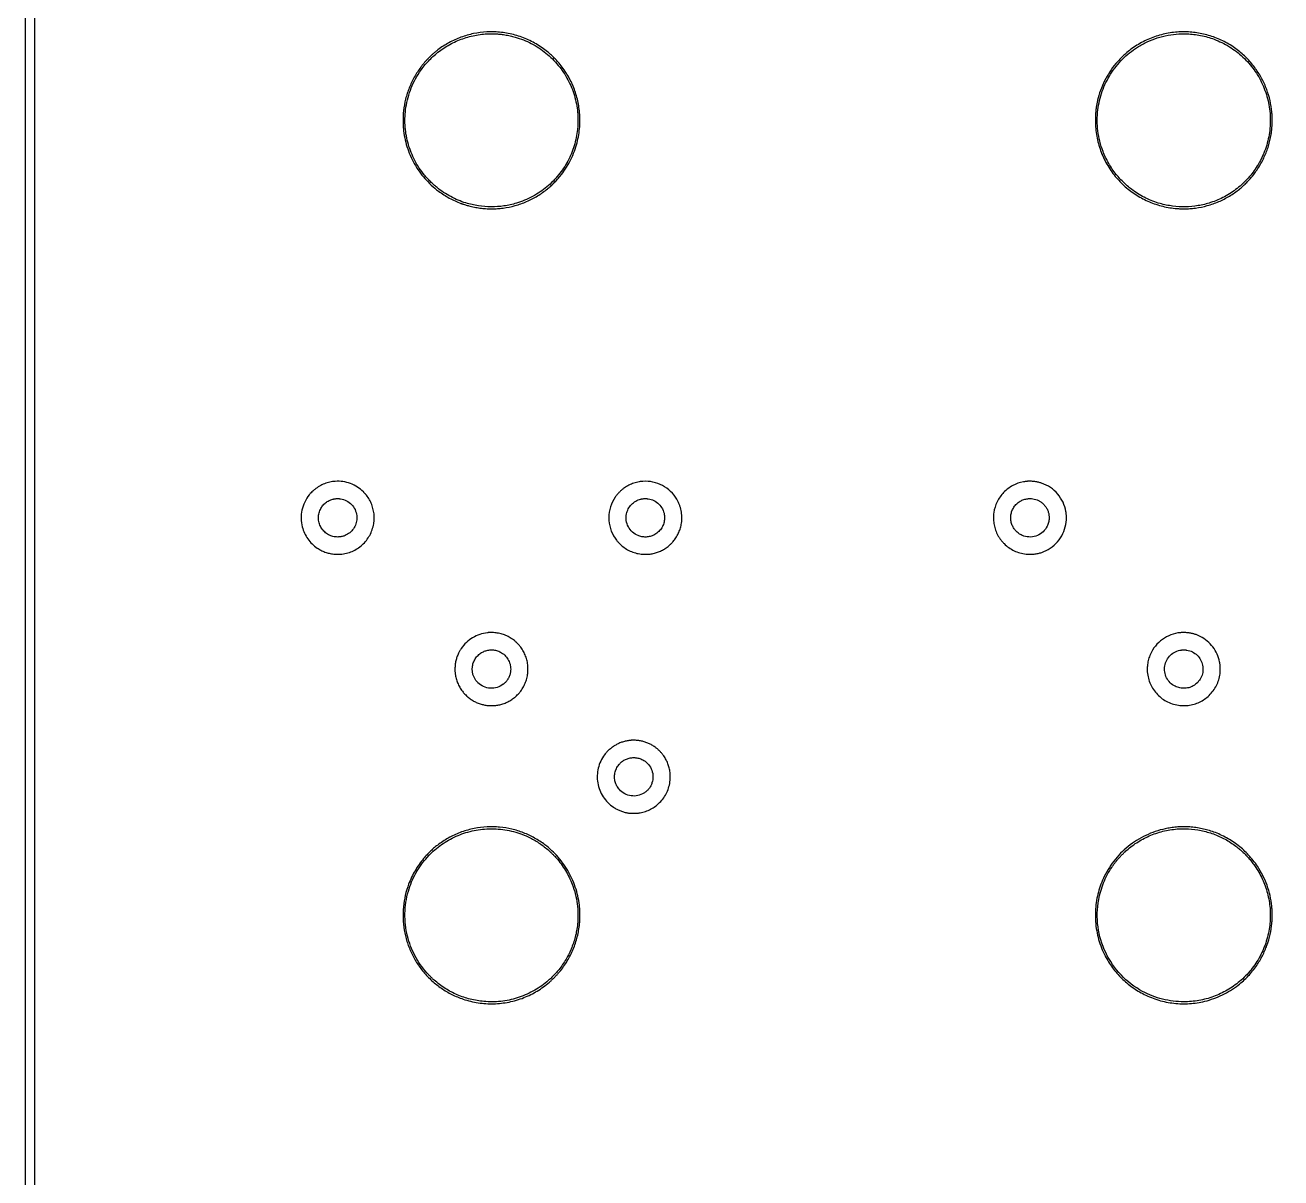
# Model space of a CAD drawing. Extents: x 0 to 24643, y 0 to 50000.
# Drawn here: x 0 to 13354, y 12256 to 24512 of the extents above; entities that cross this region are included whole.
import ezdxf

# ---------------------------------------------------------------- set-up
doc = ezdxf.new("R2010")
doc.units = 0

msp = doc.modelspace()

# ---------------------------------------------------------------- linework, layer by layer
for points in [[(23019.260842, 49998.888079, 0.000001), (20714.559307, 49999.172447, 0.000022)], [(17617.631839, 49999.413961, 0.000005), (12334.5, 49999.540123, 0.000007), (8235.163056, 49999.542638, 0.000011)], [(-0.02198, 25000), (-0.020786, 1685.812969, 0.00926), (0.994476, 1631, 0.023135), (14.633169, 1467.652414, 0.024127), (43.221615, 1308.567615, 0.024215), (86.879326, 1153.521795, 0.023688), (145.595092, 1002.256191, 0.040105), (273.738626, 766.457072, 0.039834), (438.140919, 553.569253, 0.039811), (634.32351, 369.334649, 0.039955), (857, 218.767231, 0.016298), (953.154833, 168.451825, 0.015926), (1053.117778, 124.092405, 0.015954), (1155.521761, 86.25902, 0.016502), (1258.990085, 55.496291, 0.013477), (1350.800399, 34.092582, 0.014167), (1442.118238, 18.064067, 0.014056), (1534.874363, 7.132435, 0.012816), (1631, 1.013275, 0.009485), (1685.138813, -0.013929), (12321.642802, -0.020654), (22958.429286, -0.022176, 0.009586)], [(23003.260294, 104.560053), (12344.202408, 104.149824), (1701.862043, 103.7463, -0.008996), (1633, 104.982826, -0.021839), (1491.272163, 116.290784, -0.022459), (1352.404196, 139.870997, -0.022487), (1216.376577, 175.777047, -0.02202), (1083.147985, 223.967911, -0.027949), (925.499121, 299.536515, -0.027597), (776.567115, 392.505926, -0.027573), (638.658433, 501.398114, -0.027787), (513.944617, 624.540037, -0.037603), (368.313656, 811.792491, -0.037468), (252.175152, 1018.96329, -0.037472), (168.267346, 1241.121686, -0.037632), (118.603782, 1473, -0.005192), (114.539703, 1505.244294, -0.005066), (111.109887, 1537.831409, -0.004861), (108.219493, 1571.749234, -0.003999), (105.776363, 1608, -0.014825), (104.361508, 1655.707597), (104.360061, 25000)]]:
    msp.add_lwpolyline(points, format="xyb")
for points in [[(4908.5, 24439.920692, 0.036869), (4769.347978, 24421.789888, 0.037232), (4634.837869, 24383.446028, 0.037253), (4507.573579, 24325.60324, 0.037004), (4390, 24249.403135, 0.008095), (4365.187423, 24229.93813, 0.009561), (4342.380258, 24210.70768, 0.009269), (4319.742124, 24190.11253, 0.006833), (4295.4197, 24166.509863, 0.006787), (4269.84811, 24140.305504, 0.010462), (4248.528906, 24116.895199, 0.010715), (4228.581557, 24093.035704, 0.007629), (4207.226739, 24065.5, 0.033275), (4138.37886, 23959.923562, 0.033655), (4084.436964, 23846.537966, 0.033629), (4046.160983, 23726.855391, 0.033111), (4024.032563, 23602.5, 0.013448), (4020.174493, 23556.129055, 0.012129), (4018.640456, 23507.991552, 0.012077), (4019.4414, 23459.608591, 0.013001), (4022.588531, 23412.5, 0.05234), (4060.906619, 23220.806506, 0.052168), (4138.217961, 23041.022066, 0.052135), (4251.119693, 22881.034262, 0.052147), (4394.665548, 22747.87309, 0.018293), (4451.344761, 22708.502601, 0.018019), (4511.030309, 22673.170878, 0.018229), (4572.371984, 22642.626199, 0.01992), (4634.011271, 22617.59748, -0.000612), (4641.259715, 22614.975377, -0.000853), (4647.737867, 22612.610444, -0.000513), (4653.189794, 22610.60325, -0.01114), (4654.777212, 22609.97644, 0.025127), (4661.201603, 22607.645137, 0.0014), (4681.577127, 22601.452312, 0.002409), (4702.232516, 22595.345904, 0.00569), (4717.698964, 22591.044644, 0.015779), (4777.550588, 22577.137248, 0.016971), (4836.728895, 22567.415835, 0.016882), (4896.717507, 22561.692418, 0.015271), (4959, 22559.772223, 0.00659), (4992.750388, 22560.207598, 0.009223), (5022.881984, 22561.550069, 0.009557), (5052.086856, 22563.952659, 0.007976), (5083, 22567.5907, 0.034254), (5210.860719, 22593.71981, 0.034628), (5333.477385, 22636.99603, 0.034667), (5448.820783, 22696.72663, 0.034501), (5555, 22771.906498, 0.013712), (5589.215483, 22801.464976, 0.011412), (5623.970714, 22834.680467, 0.011355), (5657.378736, 22869.653452, 0.013117), (5687.547601, 22904.5, 0.026017), (5743.55166, 22980.459015, 0.025021), (5792.155693, 23062.795384, 0.024965), (5832.393075, 23149.769105, 0.025608), (5863.380488, 23239.594118, 0.023442), (5883.523806, 23324.057644, 0.022918), (5895.854378, 23410.673932, 0.022939), (5900.197908, 23497.978235, 0.023586), (5896.447224, 23584.5, 0.038065), (5872.594433, 23726.364202, 0.038108), (5827.515985, 23862.917212, 0.038171), (5762.32211, 23990.83627, 0.038473), (5678.591045, 24107, 0.011945), (5650.492739, 24138.693079, 0.010669), (5619.857458, 24170.250314, 0.010718), (5588.066768, 24200.311849, 0.012406), (5556.5, 24227.510546, 0.03941), (5433.762265, 24312.859009, 0.039763), (5299.508788, 24377.60324, 0.039762), (5156.697499, 24420.279504, 0.039407), (5008.5, 24439.975045, 0.010209), (4988.314124, 24440.640133, 0.003266), (4958.291437, 24440.819913, 0.003247), (4928.33086, 24440.609041, 0.010583)], [(12270, 24439.898605, 0.040256), (12119.872045, 24419.340903, 0.040218), (11974.92996, 24374.989136, 0.040218), (11838.955779, 24308.00418, 0.040252), (11715.5, 24220.131272, 0.011941), (11685.54475, 24193.702932, 0.01024), (11655.277024, 24164.512118, 0.010164), (11625.976196, 24133.850131, 0.011223), (11598.92234, 24103, 0.030109), (11534.101334, 24015.443695, 0.028932), (11479.317825, 23919.593467, 0.028894), (11435.90026, 23817.929106, 0.029835), (11405.024617, 23713.00833, 0.008804), (11397.475443, 23677.404421, 0.009892), (11391.499418, 23642.910724, 0.009611), (11386.757872, 23607.346468, 0.007468), (11382.92361, 23568.5, 0.015546), (11381.822515, 23547.489224, 0.00322), (11381.27375, 23510.483049, 0.003372), (11381.212612, 23473.274245, 0.012989), (11381.931022, 23450.165168, 0.041072), (11404.051052, 23292.22828, 0.042336), (11451.587808, 23141.690546, 0.04241), (11523.706442, 23001.545915, 0.041511), (11618.89211, 22874.5, 0.009203), (11632.629457, 22859.586905, 0.004), (11651.405676, 22840.253896, 0.004007), (11670.546242, 22821.166992, 0.008898), (11685.5, 22807.00572, 0.039698), (11805.431196, 22713.727391, 0.040364), (11937.953789, 22641.158489, 0.040435), (12080.186643, 22590.927757, 0.040139), (12229, 22564.090316, 0.00478), (12253.590476, 22561.90511, 0.008084), (12274.233122, 22560.60489, 0.007771), (12295.462725, 22559.942435, 0.004025), (12322, 22559.740694, 0.006713), (12355.195301, 22560.201307, 0.009104), (12385.145878, 22561.565298, 0.009387), (12414.283883, 22563.974407, 0.007932), (12445, 22567.58868, 0.033829), (12571.917763, 22593.398753, 0.034483), (12693.359756, 22635.974519, 0.034494), (12807.760734, 22694.821548, 0.033901), (12913.686007, 22769.143849, 0.013925), (12947.577566, 22798.125004, 0.01105), (12982.583193, 22831.223646, 0.011043), (13016.120897, 22865.865401, 0.013837), (13045.587905, 22899.5, 0.032968), (13118.752741, 23000.724355, 0.033159), (13177.821501, 23110.497899, 0.03319), (13221.813596, 23227.015726, 0.033168), (13250.012461, 23348.354974, 0.00944), (13255.548429, 23386.762558, 0.011367), (13259.245273, 23423.045914, 0.011162), (13261.335457, 23460.012902, 0.00854), (13262.027027, 23500.5, 0.00372), (13261.842773, 23525.265723, 0.006731), (13261.268286, 23545.53082, 0.007194), (13260.182634, 23564.831392, 0.005067), (13258.42992, 23586.5, 0.033499), (13238.887, 23709.303236, 0.033084), (13203.069237, 23828.923203, 0.033038), (13151.727325, 23942.931963, 0.033192), (13085.884804, 24049, 0.017832), (13045.85317, 24100.840702, 0.017304), (13001.841453, 24150.236128, 0.017297), (12954.501345, 24196.488556, 0.017783), (12904.5, 24238.914889, 0.03848), (12784.369203, 24319.547879, 0.038549), (12653.371792, 24380.765029, 0.038508), (12514.391387, 24421.199766, 0.038217), (12370.5, 24439.975045, 0.010213), (12350.186593, 24440.644141, 0.003315), (12320.13813, 24440.820525, 0.003306), (12290.12403, 24440.599249, 0.01041)], [(4996.267145, 24419.520091, -0.018043), (5047.535075, 24416.342526, -0.014876), (5101.875904, 24409.363409, -0.014558), (5157.042214, 24398.948362, -0.015127), (5210.801076, 24385.452406, -0.050748), (5383.153299, 24317.087309, -0.050557), (5538.437119, 24215.337166, -0.050519), (5670.243413, 24084.413397, -0.050518), (5773.118686, 23929.71621, -0.024521), (5811.214707, 23848.13425, -0.024625), (5841.080501, 23763.327696, -0.024561), (5862.528004, 23675.779821, -0.024104), (5875.449057, 23586, -0.013746), (5878.414216, 23541.974622, -0.01131), (5879.221345, 23494.886727, -0.011319), (5877.898587, 23447.855005, -0.013843), (5874.451562, 23404, -0.04785), (5838.963694, 23230.493842, -0.048206), (5771.193855, 23067.351921, -0.04819), (5673.414808, 22920.159519, -0.047758), (5549, 22793.917234, -0.02583), (5475.691791, 22738.695491, -0.024881), (5396.182471, 22690.58028, -0.02486), (5312.2176, 22650.564217, -0.025678), (5225.586502, 22619.560269, -0.036721), (5091.947664, 22589.826474, -0.037295), (4956.093237, 22580.169492, -0.037304), (4820.343431, 22590.802018, -0.036778), (4687.016114, 22621.494436, -0.023965), (4604.979902, 22651.226915, -0.023719), (4525.874307, 22688.764023, -0.023701), (4450.623556, 22733.654763, -0.023845), (4380.117061, 22785.381697, -0.013854), (4345.237484, 22815.261233, -0.011872), (4310.179181, 22848.568402, -0.011855), (4276.684125, 22883.559557, -0.013685), (4246.500855, 22918.5, -0.05067), (4144.588252, 23072.75043, -0.050345), (4075.521779, 23244.672466, -0.050327), (4042.190932, 23426.988726, -0.05056), (4046.036319, 23612, -0.029254), (4065.281786, 23717.578658, -0.02914), (4096.73597, 23820.330667, -0.029125), (4139.941081, 23918.777728, -0.029157), (4194.279647, 24011.5, -0.018775), (4233.689983, 24066.016787, -0.018144), (4277.511961, 24118.069255, -0.01813), (4325.027566, 24166.846113, -0.018675), (4375.5, 24211.552774, -0.041369), (4499.575408, 24297.325224, -0.04092), (4636.520927, 24361.859256, -0.04096), (4782.013656, 24403.178166, -0.041633), (4931.5, 24419.932892, -0.002102), (4941.804687, 24420.18226, -0.002113), (4952.09375, 24420.344484, -0.002061), (4961.065875, 24420.41104, -0.008478), (4966.5, 24420.336807, 0.000605), (4971.660965, 24420.185006, 0.000191), (4979.369099, 24419.97057, 0.000191), (4987.965795, 24419.737989, 0.000212)], [(12358.267145, 24419.520091, -0.023329), (12427.896173, 24414.465363, -0.019741), (12500.789496, 24402.807024, -0.019455), (12573.727081, 24385.191709, -0.020747), (12643.5, 24362.273422, -0.048885), (12806.046415, 24282.437852, -0.04919), (12949.633614, 24172.705931, -0.049259), (13068.845165, 24037.201105, -0.049307), (13159.203492, 23881.037505, -0.049402), (13217.619357, 23708.971537, -0.049408), (13241.143248, 23528.797116, -0.049435), (13228.857729, 23347.598675, -0.049561), (13181.239643, 23172.5, -0.012494), (13164.823751, 23132.513538, -0.011324), (13145.912651, 23092.049198, -0.011335), (13125.208826, 23052.523038, -0.012585), (13103.412838, 23015.352488, -0.043833), (13006.895838, 22886.561136, -0.043624), (12889.262864, 22776.341598, -0.043689), (12754.470488, 22688.345919, -0.04425), (12607, 22625.54526, -0.036684), (12474.364601, 22592.972615, -0.037228), (12339.048107, 22580.344048, -0.037205), (12203.275377, 22587.92021, -0.03654), (12069.281303, 22615.524243, -0.022545), (11993.44851, 22640.763652, -0.021588), (11919.065737, 22673.052802, -0.021558), (11847.64112, 22711.686102, -0.022323), (11780.661327, 22755.912179, -0.017086), (11732.625005, 22793.377071, -0.016379), (11686.557128, 22834.546464, -0.016368), (11643.25163, 22878.673567, -0.017001), (11603.491561, 22925, -0.019421), (11561.395019, 22981.963073, -0.019057), (11523.564029, 23042.373407, -0.019061), (11490.450451, 23105.475938, -0.01945), (11462.4788, 23170.5, -0.030826), (11428.898519, 23276.897184, -0.0303), (11408.421904, 23387.228022, -0.030272), (11401.417923, 23499.326401, -0.030634), (11408.056272, 23611, -0.055381), (11454.601672, 23808.657109, -0.055319), (11543.407718, 23991.357436, -0.055319), (11670.110541, 24150.140884, -0.055381), (11828.5, 24277.212556, -0.031868), (11931.150742, 24333.525799, -0.031844), (12040.151519, 24376.353156, -0.031841), (12153.720036, 24404.995523, -0.031846), (12270, 24418.983559, -0.004092), (12285.937669, 24419.747028, -0.004372), (12301.537772, 24420.229841, -0.004642), (12316.009368, 24420.416707, -0.007197), (12328.5, 24420.282222, -0.000083), (12333.660933, 24420.151484, -0.000026), (12341.369099, 24419.954536, -0.000026), (12349.965795, 24419.733984, -0.000029)], [(3298.5, 19661.904884, 0.03752), (3239.640099, 19653.48741, 0.038745), (3183.350354, 19636.413556, 0.038503), (3130.05144, 19610.738232, 0.036113), (3080.099063, 19576.704478, 0.020178), (3066.869707, 19565.31907, 0.008026), (3049.623921, 19548.695586, 0.008), (3032.967471, 19531.577099, 0.020933), (3021.736122, 19518.611784, 0.056136), (2973.275702, 19441.28945, 0.058534), (2944.055433, 19356.190639, 0.058786), (2935.42944, 19266.971153, 0.057504), (2947.667247, 19177.5, 0.045379), (2971.131818, 19111.484621, 0.045218), (3006.142744, 19050.701608, 0.04528), (3051.458656, 18997.276511, 0.045767), (3105.5, 18953.092966, 0.028848), (3146.342225, 18928.820073, 0.031091), (3188.719024, 18910.079339, 0.030674), (3233.616563, 18896.539785, 0.026634), (3282, 18887.819956, 0.026364), (3298.251053, 18886.642328, 0.006341), (3325.271446, 18886.454797, 0.006485), (3352.394393, 18886.962367, 0.023834), (3369.5, 18888.322381, 0.038969), (3433.085422, 18901.536354, 0.041451), (3492.493903, 18924.282003, 0.041733), (3546.979943, 18956.3472, 0.040602), (3595.925092, 18997.281116, 0.040845), (3638.681996, 19046.875726, 0.042974), (3671.99749, 19101.959342, 0.042568), (3695.654065, 19162.417485, 0.038638), (3709.677198, 19228, 0.025549), (3711.05041, 19244.642226, 0.006307), (3711.560954, 19272.050222, 0.006288), (3711.381066, 19299.450411, 0.02587), (3710.206222, 19316, 0.03346), (3699.053463, 19374.149186, 0.037408), (3680.507353, 19428.088478, 0.037665), (3654.264931, 19478.34268, 0.034829), (3620.157784, 19525.5, 0.011131), (3616.223051, 19530.003829, 0.00372), (3610.27555, 19536.41675, 0.0037), (3603.583338, 19543.421236, 0.004216), (3597.070794, 19550.025107, 0.053526), (3533.27063, 19601.29991, 0.052926), (3459.806126, 19638.089965, 0.052932), (3380.262816, 19658.634584, 0.05356)], [(6570.5, 19661.904884, 0.036038), (6514.436756, 19654.056622, 0.036307), (6460.225275, 19638.249759, 0.036349), (6408.929222, 19614.788794, 0.036308), (6361.551049, 19584.138627, 0.021434), (6337.980459, 19564.698563, 0.018746), (6315.041958, 19542.455591, 0.018779), (6293.878982, 19518.604477, 0.021755), (6275.635744, 19494.340529, 0.074584), (6224.958925, 19390.044233, 0.0751), (6207.272466, 19275.719427, 0.075078), (6224.141932, 19161.241436, 0.07447), (6274.073738, 19056.5, 0.019266), (6289.232987, 19035.797518, 0.014919), (6307.247582, 19014.427351, 0.015038), (6326.279115, 18994.416268, 0.021155), (6344.5, 18977.842216, 0.037392), (6394.37619, 18942.156088, 0.039077), (6448.30264, 18914.886351, 0.039215), (6505.634231, 18896.415166, 0.03821), (6565.64725, 18886.920573, 0.017848), (6583.271106, 18886.129923, 0.008578), (6605.90026, 18886.311315, 0.008568), (6628.432288, 18887.265157, 0.018509), (6645.701455, 18888.936075, 0.028924), (6691.493005, 18897.804524, 0.029637), (6735.574285, 18911.84677, 0.029745), (6777.536458, 18930.945389, 0.029614), (6817, 18954.913326, 0.021643), (6837.969766, 18970.798193, 0.014812), (6860.407015, 18990.524611, 0.014825), (6881.602063, 19011.511501, 0.021929), (6898.786122, 19031.229707, 0.032699), (6928.096845, 19073.381363, 0.032656), (6951.676033, 19119.012778, 0.032742), (6969.060421, 19167.206203, 0.033272), (6979.893212, 19217, 0.022781), (6983.270459, 19249.949174, 0.020339), (6983.817952, 19284.345311, 0.020442), (6981.57471, 19318.474275, 0.02375), (6976.584671, 19350.619968, 0.020551), (6968.816687, 19382.010371, 0.020021), (6958.440067, 19412.936793, 0.020168), (6945.711057, 19442.703824, 0.021676), (6930.899715, 19470.622421, 0.069201), (6864.431921, 19554.64176, 0.068953), (6777.486075, 19617.455634, 0.06908), (6676.888398, 19654.177053, 0.069889)], [(10666, 19662.31401, 0.012242), (10655.343267, 19661.559306, 0.005595), (10641.472714, 19660.078252, 0.005611), (10627.405724, 19658.256561, 0.010338), (10616.016034, 19656.410538, 0.077843), (10502.012881, 19616.502424, 0.07815), (10405.84541, 19543.685637, 0.078162), (10336.681123, 19444.878681, 0.077906), (10301.089342, 19329.5, 0.038197), (10297.15249, 19271.144726, 0.037625), (10302.096825, 19212.568674, 0.037672), (10315.752227, 19155.466762, 0.038517), (10337.748919, 19101.5, 0.018482), (10353.332047, 19073.042528, 0.021853), (10370.1867, 19047.409352, 0.021814), (10389.2417, 19023.306959, 0.018295), (10411.433733, 18999.446306, 0.041003), (10461.515753, 18956.999243, 0.043407), (10516.944828, 18924.197543, 0.042914), (10577.793499, 18901.167636, 0.038379), (10644, 18887.793778, 0.025876), (10660.38152, 18886.631052, 0.006345), (10687.411769, 18886.457244, 0.006447), (10714.513948, 18886.976373, 0.024078), (10731.5, 18888.341446, 0.012361), (10751.709593, 18891.459091, 0.011605), (10772.172806, 18895.628245, 0.011793), (10792.051088, 18900.657053, 0.014117), (10810.5, 18906.355849, 0.066593), (10902.308272, 18951.935984, 0.065922), (10979.261305, 19020.176514, 0.066037), (11035.693749, 19105.974277, 0.06724), (11067.377668, 19203, 0.008267), (11070.464421, 19221.557803, 0.015409), (11072.250725, 19236.693908, 0.01463), (11073.154433, 19252.420941, 0.006675), (11073.458866, 19273, 0.005768), (11073.253934, 19293.305401, 0.013391), (11072.517069, 19308.515381, 0.014824), (11071.02442, 19322.701207, 0.008812), (11068.449353, 19339.5, 0.067048), (11037.278537, 19438.988387, 0.067394), (10980.931699, 19526.491546, 0.067402), (10903.350931, 19595.851219, 0.067091), (10810, 19642.209626, 0.023933), (10775.221427, 19652.17606, 0.023133), (10739.254013, 19658.90605, 0.023031), (10702.658261, 19662.306853, 0.023211)], [(3353.965905, 19476.404223, -0.081981), (3417.287099, 19456.074199, -0.082489), (3470.563012, 19416.501691, -0.082069), (3508.388414, 19361.631908, -0.080002), (3526.974337, 19297.026234, -0.021179), (3527.725844, 19287.42382, -0.009038), (3527.953648, 19274.537793, -0.009078), (3527.712454, 19261.539778, -0.019242), (3526.956157, 19251.5, -0.070947), (3512.333284, 19195.47822, -0.070789), (3482.62623, 19145.73034, -0.070944), (3440.290464, 19106.331551, -0.071781), (3388.791183, 19080.526226, -0.018025), (3372.434028, 19075.731329, -0.022064), (3356.836084, 19072.488491, -0.02206), (3341.010853, 19070.632509, -0.018009), (3323.970141, 19070.008205, -0.061598), (3273.604731, 19076.205672, -0.062616), (3226.564615, 19094.480293, -0.062576), (3185.486597, 19123.843686, -0.06138), (3152.644079, 19162.630714, -0.064921), (3129.869413, 19209.737747, -0.064504), (3119.871077, 19261.213398, -0.064375), (3123.312271, 19313.63095, -0.064205), (3139.969171, 19363.5, -0.055123), (3163.535442, 19401.027842, -0.054269), (3194.842329, 19432.719059, -0.054232), (3232.257135, 19456.950121, -0.054893), (3273.857452, 19472.45098, -0.014247), (3281.7956, 19474.213682, -0.00741), (3291.786204, 19475.982135, -0.0074), (3301.957243, 19477.47336, -0.012608), (3310.5, 19478.378519, -0.024124), (3318.837531, 19478.646322, -0.007316), (3331.486251, 19478.25713, -0.007568), (3344.388401, 19477.475258, -0.017854)], [(6625.965905, 19476.389009, -0.079967), (6686.838791, 19457.20871, -0.078714), (6738.990812, 19419.824147, -0.078437), (6777.177185, 19368.018875, -0.078569), (6797.522458, 19307, -0.022645), (6798.918722, 19295.394562, -0.01125), (6799.688447, 19280.592463, -0.011253), (6799.791679, 19265.738025, -0.022152), (6799.08543, 19253.952415, -0.062045), (6787.387849, 19203.558096, -0.063347), (6763.731662, 19157.956331, -0.063417), (6729.439894, 19119.771145, -0.062423), (6686.5, 19091.162313, -0.054335), (6646.010391, 19076.177072, -0.052617), (6602.799007, 19070.053722, -0.052679), (6559.310056, 19073.08663, -0.054733), (6518, 19085.155552, -0.085735), (6458.426122, 19122.892607, -0.086665), (6415.226358, 19178.303577, -0.086816), (6393.41599, 19244.989164, -0.086429), (6395.490756, 19315.227572, -0.070606), (6414.683579, 19368.982299, -0.069925), (6448.121819, 19415.472021, -0.06996), (6493.061265, 19450.92543, -0.070799), (6545.857452, 19472.43587, -0.012892), (6554.216458, 19474.302865, -0.007775), (6564.209482, 19476.104905, -0.007791), (6574.079115, 19477.569119, -0.015169), (6582, 19478.374767, -0.021604), (6590.773074, 19478.618949, -0.00744), (6603.463323, 19478.234882, -0.007581), (6616.340717, 19477.457463, -0.017548)], [(10701.604783, 19477.963537, -0.03753), (10731.914349, 19473.220451, -0.037054), (10761.308576, 19463.988144, -0.037158), (10788.939867, 19450.549107, -0.038232), (10814, 19433.279468, -0.020551), (10822.141223, 19426.125883, -0.009637), (10832.098071, 19416.250615, -0.009603), (10841.598605, 19406.073567, -0.022259), (10848.225647, 19398, -0.040911), (10867.137902, 19367.903317, -0.043255), (10880.491968, 19335.672743, -0.043568), (10888.030353, 19301.844627, -0.042736), (10889.660861, 19267, -0.024415), (10887.70583, 19244.708958, -0.02731), (10883.61595, 19223.546389, -0.027732), (10877.315653, 19203.248367, -0.026843), (10868.749512, 19183.543831, -0.088636), (10825.232807, 19125.165195, -0.089518), (10764.329886, 19085.709266, -0.08961), (10693.532144, 19070.05885, -0.089047), (10621.567612, 19080.112856, -0.050874), (10584.570703, 19096.550206, -0.049546), (10551.298042, 19120.241883, -0.049472), (10523.292593, 19150.054117, -0.050403), (10501.888207, 19184.609674, -0.051864), (10487.607836, 19223.70405, -0.050256), (10481.481626, 19265.319657, -0.050432), (10483.788195, 19307.180222, -0.053021), (10494.456449, 19347, -0.055325), (10515.387385, 19387.377434, -0.055446), (10544.649574, 19422.14972, -0.055529), (10580.793116, 19449.59841, -0.055812), (10622.031155, 19468.364491, -0.022553), (10642.096458, 19473.9275, -0.026332), (10661.573787, 19477.325124, -0.026528), (10681.173643, 19478.640443, -0.023547)], [(4929, 18053.397299, -0.000827), (4927.062441, 18053.179968, -0.000182), (4923.7375, 18052.81381, -0.00019), (4919.893753, 18052.393414, -0.000182), (4916, 18051.970479, 0.055246), (4834.99551, 18034.008583, 0.05349), (4758.944392, 17998.62557, 0.053432), (4692.056391, 17947.87139, 0.054881), (4638.115262, 17884.511781, 0.007408), (4629.814304, 17871.864156, 0.011147), (4622.990775, 17860.575754, 0.010919), (4616.576688, 17848.822901, 0.006723), (4609.519218, 17834.730579, 0.02676), (4592.402595, 17793.943458, 0.029591), (4580.391074, 17752.894214, 0.029582), (4573.306908, 17710.702876, 0.026712), (4570.926688, 17666.5, 0.006667), (4571.159612, 17648.514572, 0.012139), (4571.902113, 17633.841654, 0.01275), (4573.324018, 17619.717741, 0.008327), (4575.649748, 17603.506103, 0.032569), (4586.846217, 17554.419114, 0.032915), (4604.293334, 17507.380468, 0.032555), (4627.972591, 17462.563655, 0.030391), (4657.767754, 17420.107576, 0.0222), (4668.526365, 17407.76854, 0.007184), (4685.499607, 17390.46773, 0.00729), (4703.105823, 17373.531378, 0.019717), (4716.229707, 17362.205315, 0.027025), (4751.288123, 17337.25428, 0.027618), (4788.586464, 17316.426615, 0.027595), (4827.984833, 17299.821379, 0.026874), (4869.318765, 17287.488262, 0.028569), (4910.275537, 17280.072959, 0.026218), (4953.006684, 17277.095491, 0.026247), (4995.762879, 17278.607089, 0.028814), (5036.794283, 17284.616877, 0.029114), (5081.683716, 17296.618878, 0.029843), (5124.49445, 17313.675208, 0.029822), (5164.998688, 17335.720366, 0.028979), (5203, 17362.62097, 0.018232), (5216.971981, 17374.640036, 0.009235), (5233.710354, 17390.719742, 0.009227), (5249.771725, 17407.3319, 0.019078), (5261.565962, 17421, 0.033283), (5293.048307, 17466.309768, 0.03546), (5317.502391, 17514.473288, 0.035319), (5334.982489, 17565.788345, 0.032495), (5345.660076, 17620.5, 0.024016), (5347.119798, 17638.765496, 0.00786), (5347.552136, 17665.776647, 0.007797), (5347.139867, 17692.703899, 0.025318), (5345.685751, 17710.5, 0.030865), (5334.816601, 17765.861708, 0.035478), (5317.545912, 17816.864815, 0.035878), (5293.437967, 17864.424251, 0.032938), (5262.152549, 17909.5, 0.019887), (5250.435269, 17923.067574, 0.008395), (5233.690585, 17940.373816, 0.008379), (5216.414399, 17957.070468, 0.020437), (5203, 17968.617194, 0.031839), (5158.474287, 17999.48511, 0.035101), (5111.777381, 18023.344317, 0.034878), (5061.931734, 18040.554781, 0.030683), (5008, 18051.56504, 0.026195), (4995.684083, 18052.647405, 0.003023), (4967.92409, 18053.459179, 0.002745), (4939.990894, 18053.953616, 0.031401)], [(12285.5, 18052.956479, 0.065372), (12184.999321, 18029.527897, 0.066158), (12094.397111, 17981.002469, 0.066274), (12019.744271, 17910.58795, 0.065996), (11965.989468, 17823, 0.019489), (11955.754113, 17797.349763, 0.017525), (11947.143635, 17770.062021, 0.017229), (11940.328694, 17741.742665, 0.01719), (11935.473897, 17713, 0.021284), (11934.062885, 17697.432239, 0.006942), (11933.279774, 17674.37189, 0.007013), (11933.139742, 17651.177883, 0.019656), (11933.907776, 17634.951243, 0.041087), (11945.290617, 17568.132002, 0.043132), (11967.345679, 17505.197879, 0.043511), (11999.653423, 17447.473495, 0.043346), (12041.5, 17396.131924, 0.041309), (12092.975101, 17351.191115, 0.044924), (12149.773637, 17316.72839, 0.044467), (12212.345754, 17292.695668, 0.038992), (12281, 17278.786783, 0.025561), (12297.202936, 17277.637169, 0.006583), (12323.432999, 17277.465189, 0.006676), (12349.736576, 17277.990314, 0.023869), (12366.5, 17279.351845, 0.037486), (12430.30304, 17292.531852, 0.04131), (12489.29638, 17314.819211, 0.041811), (12543.204683, 17346.214543, 0.040259), (12591.875246, 17386.5, 0.040648), (12635.143705, 17436.066937, 0.042818), (12668.984735, 17491.161415, 0.042653), (12693.050271, 17551.41656, 0.039726), (12707.247545, 17616.330308, 0.009701), (12708.419537, 17626.344129, 0.012937), (12709.071233, 17635.47747, 0.008947), (12709.384434, 17646.877659, 0.002237), (12709.47939, 17665.5, 0.005615), (12709.221938, 17689.775738, 0.017146), (12708.297907, 17706.222623, 0.01877), (12706.299532, 17721.755851, 0.007869), (12702.49855, 17742.5, 0.05683), (12675.83088, 17825.609143, 0.056573), (12631.107543, 17900.718549, 0.056484), (12570.612463, 17963.994153, 0.05631), (12497.432075, 18012.202487, 0.020504), (12467.118993, 18026.068204, 0.022106), (12436.514242, 18037.025179, 0.021672), (12404.511329, 18045.410498, 0.018223), (12370, 18051.56504, 0.026488), (12355.7159, 18052.811958, 0.004411), (12328.15392, 18053.509081, 0.004553), (12300.567631, 18053.712118, 0.024186)], [(4980.144045, 17868.948535, -0.02945), (5002.59125, 17865.324451, -0.026841), (5025.179013, 17859.00935, -0.026937), (5046.87405, 17850.340275, -0.030272), (5066.650624, 17839.676092, -0.068482), (5109.467127, 17804.207165, -0.067346), (5141.395442, 17758.304205, -0.067758), (5159.833726, 17705.836814, -0.070835), (5163.184382, 17651.156794, -0.020653), (5160.718622, 17630.967669, -0.02514), (5156.690794, 17612.353465, -0.025523), (5150.877178, 17594.4758, -0.022513), (5143.054583, 17576.5, -0.010532), (5137.365274, 17565.478876, -0.015329), (5131.85295, 17556.033133, -0.015857), (5125.922579, 17547.187912, -0.012539), (5118.975325, 17538, -0.020204), (5111.973017, 17529.900793, -0.009227), (5102.220783, 17519.878592, -0.009155), (5092.219526, 17510.329288, -0.023018), (5084.5, 17503.854255, -0.088573), (5019.155717, 17470.230097, -0.090292), (4946.661441, 17461.602477, -0.090513), (4875.924492, 17479.076169, -0.089547), (4815.621357, 17520.449349, -0.038728), (4794.532868, 17544.814562, -0.040011), (4777.709019, 17571.886929, -0.039666), (4765.294087, 17601.517865, -0.036752), (4757.331654, 17633.5, -0.031096), (4755.899086, 17646.668404, -0.011572), (4755.469804, 17665.2913, -0.011613), (4755.905452, 17683.967818, -0.029942), (4757.33783, 17697.377626, -0.055638), (4770.497988, 17743.588777, -0.058445), (4793.376545, 17784.939751, -0.058755), (4825.076303, 17819.69255, -0.057308), (4864.241633, 17846.45503, -0.023363), (4882.423428, 17854.975529, -0.026708), (4900.537172, 17861.344654, -0.025293), (4920.054164, 17865.999698, -0.017517), (4942.5, 17869.358363, -0.024713), (4949.318529, 17869.795926, -0.006389), (4960.335288, 17869.81676, -0.006788), (4971.668842, 17869.539462, -0.015788)], [(12354, 17867.526823, -0.075208), (12412.892618, 17848.31863, -0.075321), (12463.434973, 17812.557791, -0.075677), (12500.93086, 17763.60129, -0.077048), (12521.874956, 17706, -0.072992), (12524.852105, 17645.568283, -0.074286), (12510.275068, 17587.216247, -0.074373), (12479.301641, 17535.728699, -0.073428), (12434.5, 17495.298194, -0.066111), (12386.412181, 17471.739851, -0.066117), (12333.844078, 17461.550032, -0.066029), (12280.375109, 17465.43023, -0.065628), (12229.648007, 17483.110794, -0.079673), (12177.114945, 17521.04894, -0.079794), (12139.110969, 17573.493336, -0.079793), (12119.440564, 17635.201364, -0.079668), (12120.066927, 17700, -0.080217), (12141.016815, 17761.411763, -0.079885), (12180.251985, 17813.207756, -0.079771), (12233.8023, 17850.149406, -0.079654), (12296.252528, 17868.493535, -0.025161), (12308.660927, 17869.443628, -0.010712), (12325.328392, 17869.521707, -0.010677), (12341.915355, 17868.889586, -0.026431)], [(6445, 16908.413728, -0.001895), (6442.996581, 16908.195671, -0.000348), (6439.296875, 16907.809776, -0.000374), (6434.96802, 16907.36458, -0.000341), (6430.5, 16906.911527, 0.02831), (6392.330721, 16900.870085, 0.024693), (6353.269564, 16890.355115, 0.024612), (6315.294171, 16875.993854, 0.027577), (6280.374336, 16858.435355, 0.025138), (6247.179346, 16837.097031, 0.024567), (6216.027129, 16812.381047, 0.024732), (6187.654052, 16784.908252, 0.026371), (6162.770642, 16755.325552, 0.050685), (6121.511299, 16687.317329, 0.051247), (6094.960275, 16612.646178, 0.051234), (6084.146416, 16534.118875, 0.050613), (6089.44917, 16454.701438, 0.051648), (6110.537963, 16378.801994, 0.05098), (6146.799436, 16308.480644, 0.050821), (6196.664562, 16246.756113, 0.050675), (6258, 16196.29228, 0.025331), (6290.781668, 16176.795572, 0.024747), (6325.618551, 16160.547593, 0.024653), (6362.025003, 16147.766367, 0.024679), (6399.5, 16138.636022, 0.008566), (6418.243358, 16135.370295, 0.017736), (6432.993998, 16133.593135, 0.01572), (6448.90952, 16132.748894, 0.005389), (6472, 16132.5, 0.004205), (6494.381139, 16132.688207, 0.014401), (6508.912138, 16133.35155, 0.016631), (6522.278438, 16134.796394, 0.007154), (6540, 16137.56987, 0.039642), (6596.961955, 16152.041458, 0.038112), (6651.71436, 16175.463467, 0.037965), (6702.478365, 16207.029115, 0.038636), (6747.568386, 16245.740522, 0.042277), (6790.587827, 16296.853309, 0.043548), (6823.917749, 16353.988998, 0.043295), (6847.001067, 16416.352219, 0.040824), (6859.567867, 16483, 0.021488), (6860.648813, 16500.470057, 0.007427), (6860.749261, 16525.756918, 0.007323), (6860.107743, 16550.882358, 0.023715), (6858.648411, 16567.5, 0.02744), (6849.497472, 16615.112471, 0.029885), (6835.370087, 16660.064909, 0.03037), (6816.233212, 16702.351416, 0.030387), (6792.117552, 16742, 0.023248), (6772.57801, 16767.506762, 0.019273), (6749.543375, 16792.798542, 0.019251), (6724.595028, 16816.275942, 0.023005), (6699.305973, 16836.333238, 0.026465), (6666.112399, 16857.684831, 0.025474), (6630.432062, 16875.708616, 0.02537), (6592.953597, 16890.07674, 0.025725), (6554.384185, 16900.499124, 0.010266), (6534.876037, 16904.290419, 0.016837), (6518.210122, 16906.600751, 0.015673), (6500.610669, 16907.883081, 0.007548), (6478, 16908.477748, 0.001364), (6466.444018, 16908.575626, 0.00192), (6456.1375, 16908.595215, 0.001117), (6447.44558, 16908.558938, 0.026456)], [(6492.144045, 16723.939588, -0.027648), (6515.382575, 16720.253185, -0.027537), (6538.104359, 16714.021859, -0.027886), (6559.719439, 16705.426559, -0.030216), (6579.650624, 16694.676092, -0.083088), (6631.028139, 16649.536265, -0.084075), (6664.659468, 16590.30254, -0.084196), (6676.882234, 16523.374569, -0.083656), (6666.404109, 16456, -0.043104), (6652.284439, 16423.277689, -0.043671), (6632.815125, 16393.613292, -0.043736), (6608.519807, 16367.820368, -0.043504), (6580.067446, 16346.595673, -0.087507), (6514.338263, 16320.388613, -0.087131), (6443.506788, 16318.191803, -0.087166), (6376.187945, 16340.254985, -0.087672), (6320.572966, 16383.910053, -0.057799), (6293.249739, 16422.595817, -0.05779), (6275.505071, 16466.510661, -0.057937), (6268.311903, 16513.215469, -0.05866), (6272.078096, 16560.122916, -0.030173), (6278.28057, 16583.662946, -0.028868), (6287.345213, 16606.645703, -0.028993), (6298.950696, 16628.332164, -0.031118), (6312.742515, 16648, -0.019542), (6318.692315, 16654.882381, -0.007594), (6327.430917, 16663.946466, -0.007628), (6336.482403, 16672.780381, -0.018467), (6343.5, 16678.948305, -0.049612), (6376.584704, 16700.860377, -0.048017), (6413.694907, 16716.10917, -0.048205), (6452.888251, 16723.955249, -0.050865)], [(4912.5, 15987.910696, 0.0371), (4775.469749, 15970.883093, 0.036703), (4641.951111, 15933.763097, 0.03667), (4515.182115, 15877.478899, 0.036883), (4398.254982, 15803.373281, 0.01504), (4355.035252, 15769.223898, 0.01453), (4313.433889, 15732.156205, 0.014481), (4273.915216, 15692.601741, 0.014679), (4236.936796, 15651, 0.021727), (4189.421418, 15588.990603, 0.020742), (4146.679998, 15522.146559, 0.020677), (4109.496223, 15451.770433, 0.021245), (4078.616787, 15379.188039, 0.03304), (4042.817438, 15260.823496, 0.032888), (4022.853975, 15138.592065, 0.032869), (4019.083649, 15014.729535, 0.032915), (4031.583469, 14891.5, 0.033159), (4060.165406, 14771.159822, 0.03281), (4104.481292, 14655.214197, 0.03282), (4163.568307, 14546.096711, 0.033228), (4236.20741, 14446.122467, 0.034279), (4325.682102, 14352.604125, 0.034473), (4426.935428, 14272.378742, 0.034449), (4538.320526, 14206.778769, 0.034129), (4658, 14156.861835, 0.044032), (4817.798336, 14117.940798, 0.043792), (4982.239188, 14107.505404, 0.043808), (5145.929628, 14125.8683, 0.044129), (5303.5, 14172.456314, 0.020574), (5376.758743, 14204.892443, 0.021407), (5446.113692, 14242.850353, 0.02139), (5512.019827, 14286.630597, 0.020468), (5574.954366, 14336.496272, 0.010971), (5599.316358, 14358.426937, 0.008165), (5625.262706, 14383.646623, 0.008118), (5650.58437, 14409.915836, 0.010289), (5673.0695, 14435.030027, 0.037178), (5755.863671, 14547.323972, 0.037093), (5821.185242, 14670.724386, 0.037088), (5867.564068, 14802.44084, 0.037142), (5893.946554, 14939.5, 0.014075), (5898.069421, 14986.354499, 0.011654), (5899.888169, 15036.417761, 0.011697), (5899.370379, 15086.274525, 0.014583), (5896.457037, 15132.5, 0.051496), (5858.455493, 15324.897008, 0.052098), (5782.021775, 15504.672041, 0.052164), (5670.187327, 15664.565409, 0.051886), (5527.5, 15798.170936, 0.035073), (5418.385401, 15869.463704, 0.034601), (5299.893209, 15925.168352, 0.034615), (5174.89963, 15963.980831, 0.035168), (5046.406477, 15984.923626, 0.009205), (5013.436907, 15987.329728, 0.008034), (4978.870184, 15988.656771, 0.008095), (4944.592852, 15988.866348, 0.009847)], [(5008, 15966.990897, -0.024714), (5102.687124, 15956.977307, -0.025872), (5194.464216, 15937.750042, -0.025951), (5283.50247, 15909.215293, -0.025205), (5370, 15871.370942, -0.015711), (5423.1098, 15842.752423, -0.016701), (5473.222135, 15811.39967, -0.016576), (5521.472239, 15776.542885, -0.014986), (5569, 15737.417601, -0.0126), (5585.102602, 15722.598818, -0.003876), (5608.645108, 15699.455202, -0.003908), (5631.896883, 15675.874505, -0.011947), (5647.153233, 15659.388078, -0.021877), (5699.549475, 15594.464969, -0.022268), (5745.744174, 15525.583657, -0.022351), (5785.471924, 15453.125535, -0.022436), (5818.518103, 15377.5, -0.029781), (5851.10244, 15274.916379, -0.029346), (5871.460291, 15168.683823, -0.029256), (5879.283078, 15060.477511, -0.029178), (5874.43468, 14952, -0.037765), (5850.324798, 14818.366649, -0.03687), (5806.266228, 14688.765397, -0.036843), (5743.610866, 14566.949227, -0.037579), (5664.119727, 14456.5, -0.011906), (5637.531671, 14426.353757, -0.010326), (5608.272594, 14396.011526, -0.010326), (5577.783622, 14366.901447, -0.0119), (5547.5, 14340.457491, -0.049133), (5399.126079, 14239.855437, -0.048775), (5233.61869, 14169.846967, -0.048784), (5057.714963, 14133.2351, -0.04919), (4878.548656, 14131.548179, -0.03935), (4734.024056, 14155.991539, -0.040165), (4596.140433, 14202.679839, -0.040006), (4467.00208, 14271.02172, -0.038402), (4348.5, 14359.894451, -0.012909), (4333.425803, 14373.827029, -0.003283), (4309.717091, 14397.208269, -0.003328), (4286.257934, 14420.963414, -0.012117), (4271.835106, 14436.5, -0.029543), (4202.612907, 14524.788366, -0.03039), (4144.988411, 14619.816591, -0.030442), (4099.394197, 14720.967744, -0.029875), (4066.09144, 14827.537794, -0.033042), (4044.928494, 14945.790647, -0.032715), (4039.431606, 15066.197122, -0.032691), (4049.689308, 15186.379432, -0.032879), (4075.519337, 15303.963557, -0.028394), (4110.254188, 15402.551046, -0.028393), (4155.93554, 15496.56902, -0.028403), (4211.957262, 15584.77463, -0.02846), (4277.579895, 15666, -0.04863), (4409.968822, 15786.196091, -0.04878), (4562.949197, 15878.417271, -0.048708), (4731.117874, 15939.361171, -0.048196), (4908.5, 15966.899631, -0.011042), (4927.996471, 15967.594377, -0.003155), (4958.259639, 15967.813091, -0.003154), (4988.520424, 15967.649977, -0.011062)], [(12275, 15987.987885, 0.0077), (12243.338407, 15985.75011, 0.007739), (12211.81459, 15982.541357, 0.007854), (12180.883295, 15978.414878, 0.008581), (12151, 15973.423719, 0.058352), (11941.49623, 15908.793894, 0.05841), (11752.668593, 15797.524993, 0.058445), (11594.786989, 15645.674117, 0.058552), (11476.440803, 15461.5, 0.023028), (11440.531451, 15378.453407, 0.024619), (11413.30009, 15294.267708, 0.024345), (11394.236871, 15206.944944, 0.021512), (11382.786259, 15114.5, 0.017153), (11381.734212, 15091.603998, 0.002922), (11381.482332, 15047.953029, 0.002915), (11381.740007, 15004.302915, 0.017276), (11382.796107, 14981.5, 0.023067), (11395.189741, 14884.402887, 0.02516), (11416.254521, 14791.680291, 0.025538), (11446.172146, 14702.820831, 0.025377), (11485.048224, 14617.280974, 0.039005), (11563.57828, 14490.701802, 0.039621), (11660.443594, 14378.564772, 0.039655), (11773.700198, 14283.195322, 0.039216), (11901, 14206.505067, 0.044018), (12054.603973, 14145.893207, 0.043982), (12216.488168, 14113.08507, 0.043989), (12381.589587, 14109.100755, 0.044063), (12544.745999, 14134.070443, 0.02646), (12639.993143, 14162.78835, 0.026336), (12731.82822, 14201.443512, 0.026353), (12819.033697, 14249.511086, 0.026576), (12900.44367, 14306.361323, 0.019176), (12955.294749, 14352.663541, 0.019108), (13006.504382, 14403.084881, 0.019093), (13053.753517, 14457.309664, 0.019072), (13096.74622, 14515, 0.031943), (13158.414809, 14618.244035, 0.031969), (13206.411266, 14728.475838, 0.031986), (13239.941195, 14843.865776, 0.032061), (13258.446594, 14962.5, 0.013002), (13261.323877, 15006.953111, 0.010989), (13262.108669, 15054.06645, 0.011027), (13260.824504, 15100.967745, 0.013422), (13257.476718, 15144.778052, 0.030492), (13238.848925, 15257.290869, 0.030273), (13206.645188, 15366.98083, 0.030259), (13161.41376, 15472.027611, 0.030398), (13103.894467, 15570.67912, 0.039737), (13011.355829, 15687.946046, 0.039836), (12901.502663, 15788.991266, 0.039796), (12776.904021, 15871.424455, 0.039485), (12640.5, 15933.323047, 0.017634), (12579.033329, 15953.134997, 0.017433), (12516.089699, 15968.650426, 0.017189), (12451.349559, 15979.926288, 0.016057), (12384.5, 15987.03602, 0.013642), (12365.053181, 15987.942192, 0.002647), (12329.902405, 15988.433891, 0.002669), (12294.734554, 15988.551886, 0.013295)], [(12370, 15966.974285, -0.036281), (12505.704606, 15949.528705, -0.037131), (12636.381666, 15912.713179, -0.037199), (12759.95456, 15857.053476, -0.036705), (12874.5, 15783.480839, -0.00621), (12896.093173, 15766.834792, -0.008399), (12915.163494, 15751.224553, -0.008354), (12933.779492, 15734.914767, -0.006038), (12954, 15716.143594, -0.012997), (12991.679255, 15678.395271, -0.014628), (13025.842249, 15640.162075, -0.014688), (13057.588192, 15600.141732, -0.013328), (13088.013474, 15557.031575, -0.04448), (13164.871352, 15416.016368, -0.043697), (13216.119356, 15262.79895, -0.043674), (13239.979501, 15102.926999, -0.04433), (13235.518136, 14942.15362, -0.046971), (13199.36234, 14772.702693, -0.047066), (13132.229972, 14613.098897, -0.047096), (13036.481519, 14468.957397, -0.047156), (12915.48725, 14345.347176, -0.043941), (12783.769849, 14252.495897, -0.043898), (12637.811808, 14184.055924, -0.043882), (12482.093866, 14142.128641, -0.043838), (12321.396608, 14128.001507, -0.031154), (12207.741724, 14135.082529, -0.030876), (12095.499927, 14156.231815, -0.030905), (11986.81754, 14191.017537, -0.031348), (11883.786109, 14238.798301, -0.078388), (11654.955892, 14413.972363, -0.078766), (11491.606768, 14650.816314, -0.078781), (11409.532921, 14926.524898, -0.078463), (11416.592998, 15214.5, -0.025492), (11437.973055, 15304.95986, -0.025289), (11468.494064, 15393.021556, -0.025304), (11507.729897, 15477.501781, -0.025594), (11555.164728, 15557.254104, -0.007695), (11573.563874, 15583.967882, -0.009012), (11591.854618, 15608.71206, -0.008902), (11611.221588, 15633.03846, -0.007174), (11632.865413, 15658.5, -0.013736), (11647.704168, 15674.545421, -0.003555), (11672.493527, 15699.557392, -0.003604), (11697.709499, 15724.281547, -0.01287), (11714.351232, 15739.556601, -0.019896), (11774.256762, 15787.711201, -0.020654), (11837.076459, 15830.319789, -0.020737), (11902.950633, 15867.446239, -0.020427), (11972, 15899.189492, -0.020929), (12044.002761, 15925.326254, -0.020827), (12118.055525, 15945.399599, -0.020774), (12193.708289, 15959.284783, -0.020571), (12270.5, 15966.899631, -0.010931), (12290.202188, 15967.606086, -0.003308), (12320.127109, 15967.8265, -0.003319), (12350.087674, 15967.650086, -0.0107)]]:
    msp.add_lwpolyline(points, format="xyb", close=True)

doc.saveas('drawing.dxf')
